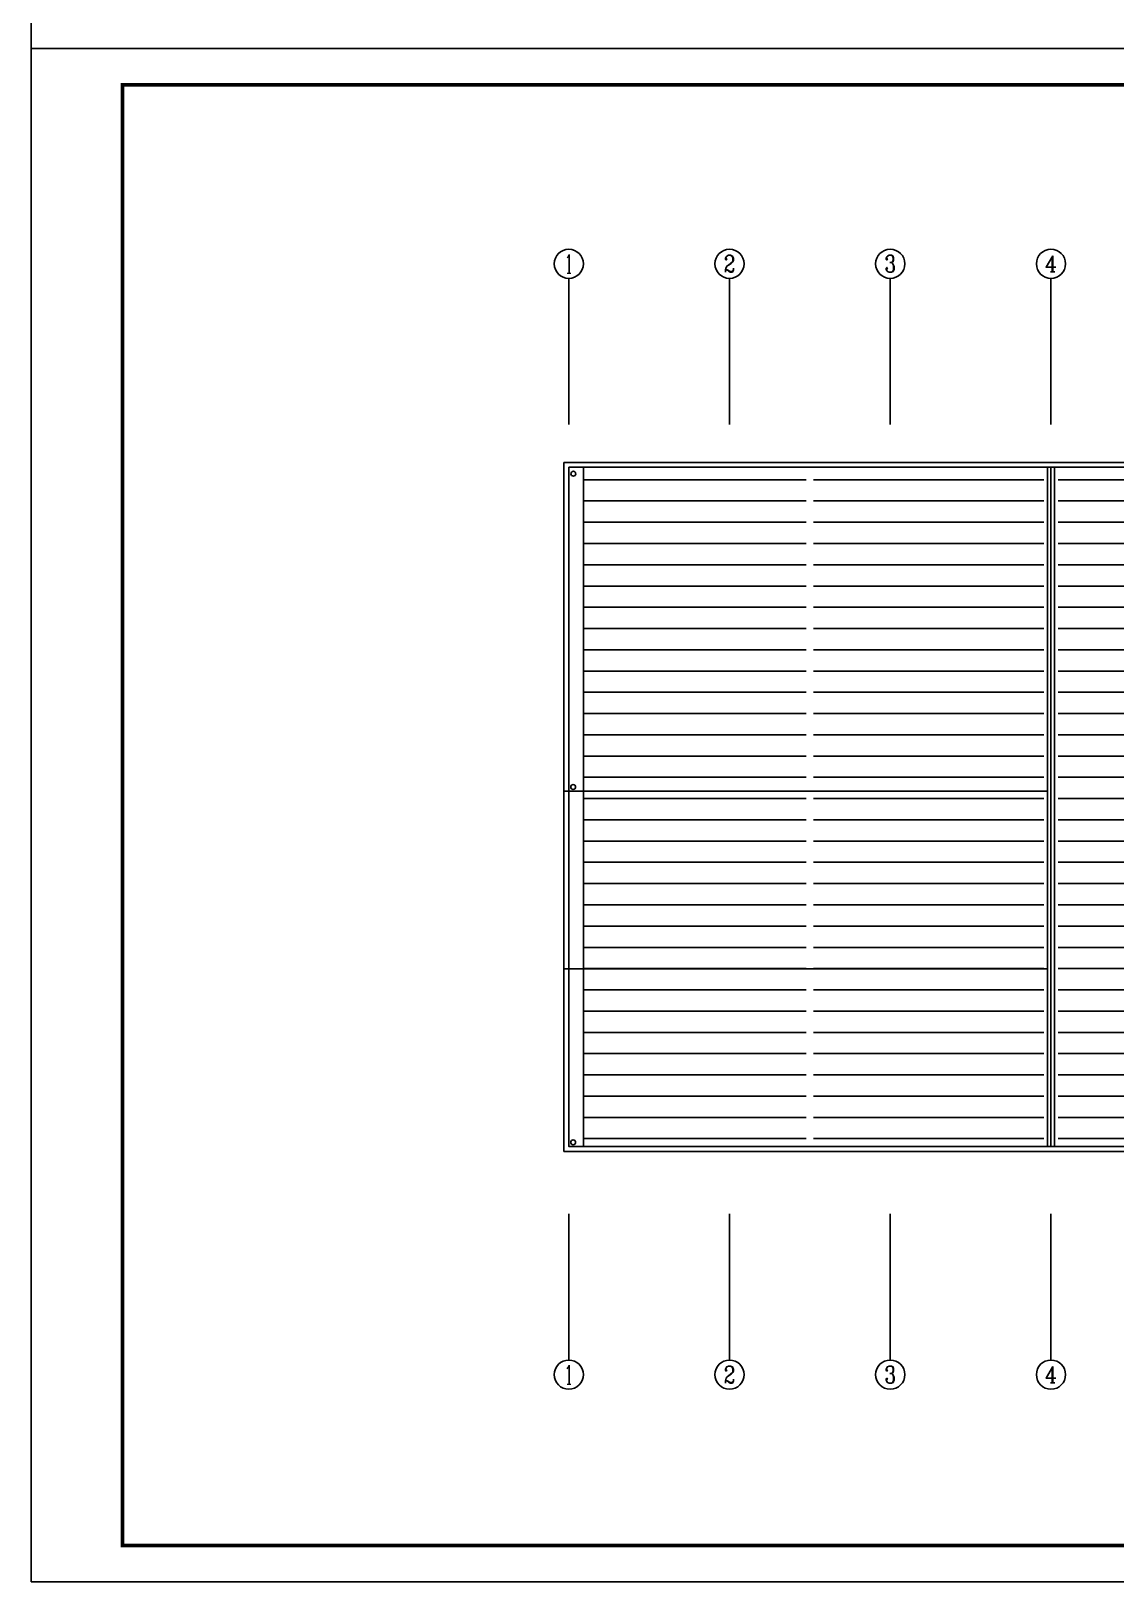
# Model space of a CAD drawing. Extents: x 185245 to 2166646, y -19957 to 815000.
# Drawn here: x 1962998 to 2007548, y 534963 to 598675 of the extents above; entities that cross this region are included whole.
import ezdxf
from ezdxf.enums import TextEntityAlignment as Align

# ---------------------------------------------------------------- set-up
doc = ezdxf.new("R2010")
doc.units = 0
doc.header["$LTSCALE"] = 1000
doc.header["$MEASUREMENT"] = 0
for name, color, linetype in [('AXIS', 3, 'Continuous'), ('AXIS_TEXT', 7, 'Continuous'), ('PUB_TITLE', 4, 'Continuous'), ('屋面', 42, 'Continuous'), ('线', 150, 'Continuous')]:
    doc.layers.add(name, color=color, linetype=linetype)
doc.styles.add('_TCH_AXIS', font='COMPLEX', dxfattribs={"bigfont": 'GBCBIG'})
doc.styles.add('COMPLEX', font='COMPLEX')

# ---------------------------------------------------------------- blocks, each defined once
blk = doc.blocks.new('_AXISO')
blk.add_circle((0, 0), 0.5)
at = {"layer": 'AXIS_TEXT', "style": 'COMPLEX', "width": 1.041667}
blk.add_attdef('A', text='', height=0.56, dxfattribs=at).set_placement((-0.25, -0.28), (0.25, -0.28), align=Align.FIT)

msp = doc.modelspace()

# ---------------------------------------------------------------- hatches: boundary and pattern name
at = {"layer": '屋面'}
h = msp.add_hatch(dxfattribs=at)
h.set_pattern_fill('ANSI31', color=253, scale=550, angle=135, style=0)
h.set_pattern_definition([(180, (1185389.1, 161141.3), (-1e-13, -873.125), [])])
h.paths.add_polyline_path([(1994830, 580752.7), (1985680, 580752.7), (1985680, 552852.7), (1994830, 552852.7)])
h.paths.add_polyline_path([(2004580, 580752.7), (1995130, 580752.7), (1995130, 552852.7), (2004580, 552852.7)])
h.paths.add_polyline_path([(2005180, 552852.7), (2014630, 552852.7), (2014630, 580752.7), (2005180, 580752.7)])
h.paths.add_polyline_path([(2014930, 552852.7), (2024080, 552852.7), (2024080, 580752.7), (2014930, 580752.7)])

# ---------------------------------------------------------------- linework, layer by layer
at = {"color": 253}
msp.add_lwpolyline([(1984880, 567452.7), (2004730, 567452.7), (2004730, 560152.7), (1984880, 560152.7)], close=True, dxfattribs=at)
for centre in [(1985266.6, 580488.6), (1985259.5, 567621.9), (1985259.5, 553021.9)]:
    msp.add_circle(centre, 100, dxfattribs=at)
at = {"layer": 'AXIS', "color": 253}
for p, q in [((1985080, 582512.2), (1985080, 588512.2)), ((1991680, 582512.2), (1991680, 588512.2)), ((1998280, 582512.2), (1998280, 588512.2)), ((2004880, 582512.2), (2004880, 588512.2)), ((1985080, 550079.5), (1985080, 544079.5)), ((1991680, 550079.5), (1991680, 544079.5)), ((1998280, 550079.5), (1998280, 544079.5)), ((2004880, 550079.5), (2004880, 544079.5))]:
    msp.add_line(p, q, dxfattribs=at)
at = {"layer": 'PUB_TITLE', "elevation": 0}
for points in [[(1962998, 597962.7), (2052098, 597962.7), (2052098, 660962.7), (1962998, 660962.7)], [(1962998, 534962.7), (2052098, 534962.7), (2052098, 597962.7), (1962998, 597962.7)]]:
    msp.add_lwpolyline(points, close=True, dxfattribs=at)
at = {"layer": 'PUB_TITLE', "const_width": 150, "elevation": 0}
msp.add_lwpolyline([(1966748, 536462.7), (2050598, 536462.7), (2050598, 596462.7), (1966748, 596462.7)], close=True, dxfattribs=at)
at = {"layer": '线', "color": 253}
for p, q in [((1985080, 552852.7), (1985080, 580752.7)), ((1985080, 552852.7), (1985080, 580752.7)), ((2004730, 552852.7), (2004730, 580752.7)), ((2004880, 552852.7), (2004880, 580752.7)), ((2005030, 552852.7), (2005030, 580752.7))]:
    msp.add_line(p, q, dxfattribs=at)
for points in [[(1984880, 580952.7), (2024880, 580952.7), (2024880, 552652.7), (1984880, 552652.7)], [(1985080, 580752.7), (2024680, 580752.7), (2024680, 552852.7), (1985080, 552852.7)]]:
    msp.add_lwpolyline(points, close=True, dxfattribs=at)
for points in [[(1985080, 552852.7), (1985080, 580752.7)], [(1985680, 552852.7), (1985680, 580752.7)]]:
    msp.add_lwpolyline(points, dxfattribs=at)

# ---------------------------------------------------------------- block references
at = {"layer": 'AXIS', "color": 253}
ref = msp.add_blockref('_AXISO', (1985080, 589112.2), dxfattribs=dict(at, xscale=1200, yscale=1200, zscale=1200))
ref.add_attrib('A', '1', dxfattribs={"layer": 'AXIS_TEXT', "height": 772.1, "style": '_TCH_AXIS'}).set_placement((1984914.5, 588726.2), (1985245.4, 588726.2), align=Align.FIT)
ref = msp.add_blockref('_AXISO', (1991680, 589112.2), dxfattribs=dict(at, xscale=1200, yscale=1200, zscale=1200))
ref.add_attrib('A', '2', dxfattribs={"layer": 'AXIS_TEXT', "height": 698.9, "style": '_TCH_AXIS'}).set_placement((1991447, 588762.8), (1991912.9, 588762.8), align=Align.FIT)
ref = msp.add_blockref('_AXISO', (1998280, 589112.2), dxfattribs=dict(at, xscale=1200, yscale=1200, zscale=1200))
ref.add_attrib('A', '3', dxfattribs={"layer": 'AXIS_TEXT', "height": 698.9, "style": '_TCH_AXIS'}).set_placement((1998047, 588762.8), (1998512.9, 588762.8), align=Align.FIT)
ref = msp.add_blockref('_AXISO', (2004880, 589112.2), dxfattribs=dict(at, xscale=1200, yscale=1200, zscale=1200))
ref.add_attrib('A', '4', dxfattribs={"layer": 'AXIS_TEXT', "height": 668.2, "style": '_TCH_AXIS'}).set_placement((2004625.4, 588778.2), (2005134.5, 588778.2), align=Align.FIT)
ref = msp.add_blockref('_AXISO', (1985080, 543479.5), dxfattribs=dict(at, xscale=1200, yscale=1200, zscale=1200))
ref.add_attrib('A', '1', dxfattribs={"layer": 'AXIS_TEXT', "height": 772.1, "style": '_TCH_AXIS'}).set_placement((1984914.5, 543093.4), (1985245.4, 543093.4), align=Align.FIT)
ref = msp.add_blockref('_AXISO', (1991680, 543479.5), dxfattribs=dict(at, xscale=1200, yscale=1200, zscale=1200))
ref.add_attrib('A', '2', dxfattribs={"layer": 'AXIS_TEXT', "height": 698.9, "style": '_TCH_AXIS'}).set_placement((1991447, 543130), (1991912.9, 543130), align=Align.FIT)
ref = msp.add_blockref('_AXISO', (1998280, 543479.5), dxfattribs=dict(at, xscale=1200, yscale=1200, zscale=1200))
ref.add_attrib('A', '3', dxfattribs={"layer": 'AXIS_TEXT', "height": 698.9, "style": '_TCH_AXIS'}).set_placement((1998047, 543130), (1998512.9, 543130), align=Align.FIT)
ref = msp.add_blockref('_AXISO', (2004880, 543479.5), dxfattribs=dict(at, xscale=1200, yscale=1200, zscale=1200))
ref.add_attrib('A', '4', dxfattribs={"layer": 'AXIS_TEXT', "height": 668.2, "style": '_TCH_AXIS'}).set_placement((2004625.4, 543145.4), (2005134.5, 543145.4), align=Align.FIT)

doc.saveas('drawing.dxf')
